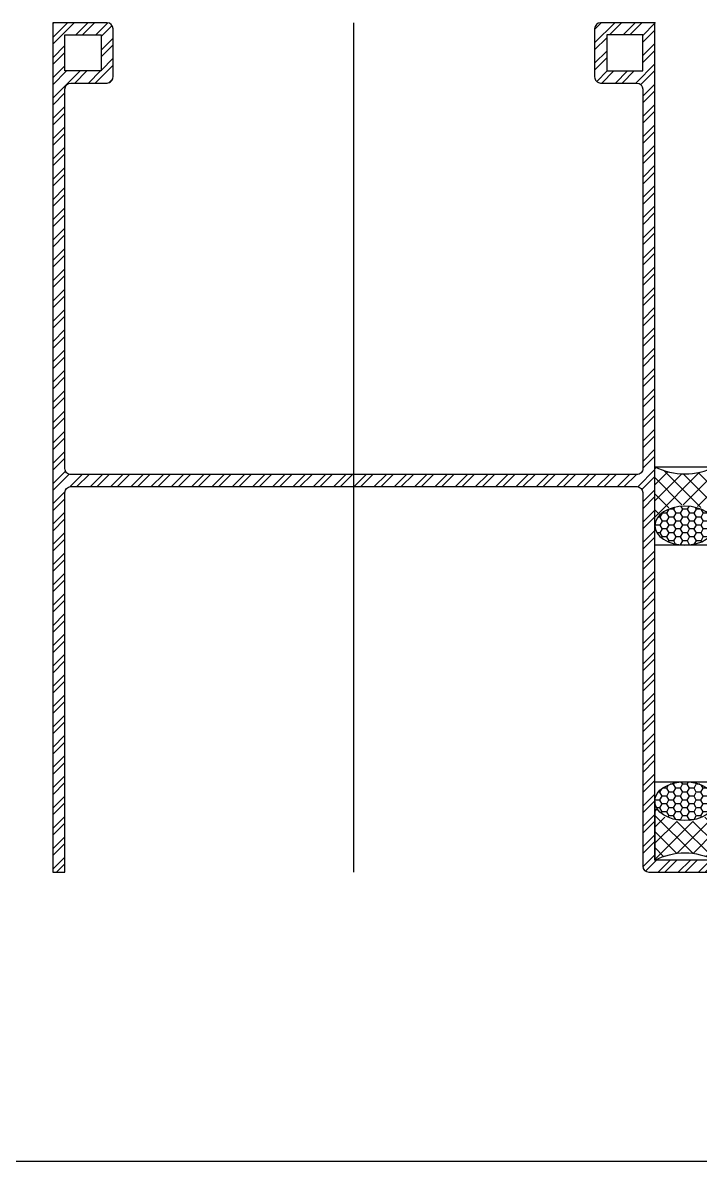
# Model space of a CAD drawing. Header units: millimetres. Extents: x 2519235 to 7246330, y 25937 to 201821.
# Drawn here: x 2747439.2 to 2747551.7, y 149862.2 to 150051.2 of the extents above; entities that cross this region are included whole.
import ezdxf
from ezdxf.enums import TextEntityAlignment as Align

# ---------------------------------------------------------------- set-up
doc = ezdxf.new("R2010")
doc.units = ezdxf.units.MM
doc.linetypes.add('TA_GL_005.00000', pattern=[13.75, 5, -1.25, 1.25, -1.25, 5])
for name, color, linetype in [('000 - 0_SYM_DWG_GRID-BUBBLE_MAIN_COLOR_1', 7, 'Continuous'), ('000 - 0_SYM_DWG_GRIDLINE_MAIN_COLOR_251', 7, 'Continuous'), ('010 - ASPG_FRAMING_CUT_COLOR_4', 7, 'Continuous'), ('010 - ASPG_FRAMING_DEF_SUB', 7, 'Continuous'), ('010 - ASPG_FRAMING_HATCH_', 7, 'Continuous'), ('010 - ASPG_FRAMING_SUB_COLOR_2', 7, 'Continuous'), ('Xref-PLAN-106.940$0$_Beam', 7, 'Continuous'), ('Xref-PLAN-106.940$0$_PP-Dim', 7, 'Continuous')]:
    doc.layers.add(name, color=color, linetype=linetype)
doc.styles.add('Arial', font='arial.ttf', dxfattribs={"height": 299.9999999999997})
doc.styles.add('TA', font='', dxfattribs={"height": 4.5})
doc.styles.get('TA').set_extended_font_data('Cordia New')

# ---------------------------------------------------------------- blocks, each defined once
blk = doc.blocks.new('Xref-PLAN-106.940')
at = {"layer": 'Xref-PLAN-106.940$0$_Beam', "color": 7}
for p, q in [((146169.1805612039, 23258.39665348398), (148619.3374636862, 23258.39665348398)), ((146169.1805612039, 22958.39665348398), (148619.3374636862, 22958.39665348398))]:
    blk.add_line(p, q, dxfattribs=at)
at = {"layer": 'Xref-PLAN-106.940$0$_PP-Dim', "color": 7}
for p, q in [((148619.3374636862, 23258.39665348398), (153169.1805612047, 23258.39665348398)), ((148619.3374636862, 22958.39665348398), (153169.1805612047, 22958.39665348398))]:
    blk.add_line(p, q, dxfattribs=at)
blk = doc.blocks.new('*U1097')
at = {"layer": '000 - 0_SYM_DWG_GRIDLINE_MAIN_COLOR_251', "color": 7, "linetype": 'ByBlock', "ltscale": 5}
blk.add_line((1.99999999999271, 0), (-865.9999999999948, 1.209458072101898e-13), dxfattribs=at)
at = {"color": 7, "style": 'TA', "flags": 1}
blk.add_attdef('LOCATION', (5.999999999999999, -6.000000000000001), '', height=4.5, rotation=270, dxfattribs=at)
at = {"layer": '000 - 0_SYM_DWG_GRID-BUBBLE_MAIN_COLOR_1', "color": 7, "style": 'Arial'}
blk.add_attdef('GRID-HEAD', text='', height=4, rotation=179.9999999999665, dxfattribs=at).set_placement((21.99999998541249, 0), align=Align.MIDDLE_CENTER)
blk = doc.blocks.new('W-1-PP17-ENT1_REV02_20260415-161303_PP17_ENT1_MAIN_DIMS_PL')
at = {"layer": '000 - 0_SYM_DWG_GRIDLINE_MAIN_COLOR_251', "color": 7, "linetype": 'TA_GL_005.00000', "xscale": 50, "yscale": 50, "zscale": 50, "rotation": 180}
blk.add_blockref('*U1097', (-18300, -2.91038304567337e-11), dxfattribs=at)
blk = doc.blocks.new('A$C6d15e31b')
at = {"color": 7}
for name, p in [('W-1-PP17-ENT1_REV02_20260415-161303_PP17_ENT1_MAIN_DIMS_PL', (0, 0)), ('Xref-PLAN-106.940', (-135619.3374636862, -23258.39544955263))]:
    blk.add_blockref(name, p, dxfattribs=at)
blk = doc.blocks.new('000_ASPG_TYP_FILES_FRAMING_EXTR_BREAKLINE_TYPE_2')
at = {"layer": '010 - ASPG_FRAMING_HATCH_', "transparency": 33554585}
h = blk.add_hatch(dxfattribs=at)
h.set_pattern_fill('ANSI32', scale=0.25)
h.set_pattern_definition([(45, (0, 0), (-1.683798022700467, 1.683798022700467), []), (45, (1.1225325, 0), (-1.683798022700467, 1.683798022700467), [])])
h.paths.add_polyline_path([(131.0000000002328, 91.00000000058208, 0.4142135623730951), (132.0000000003492, 90.00000000046566), (140.0000000002328, 90.00000000046566, 0.4142135623730951), (141.0000000002328, 91.00000000046566), (141.0000000002328, 100.0000000004657), (2.000000000465661, 100.0000000004657), (2.000000000465661, 125.0000000004657), (4.656612873077393e-10, 125.0000000004657), (4.656612873077393e-10, 99.00000000046566, 0.4142135623730951), (1.000000000465661, 98.00000000046566), (63.00000000023283, 98.00000000046566, -0.414213562373093), (64.00000000023283, 97.00000000046566), (64.00000000023277, 3, -0.4142135623730951), (63.00000000023277, 2), (4.655476004700176e-10, 2), (-5.684341886080801e-14, 0), (141.0000000002328, -6.05359673500061e-09), (141.0000000002328, 8.99999999650754, 0.4142135623730951), (140.0000000002328, 9.99999999650754), (132.0000000003492, 9.99999999650754, 0.4142135623730951), (131.0000000002328, 8.999999996391125), (131.0000000002328, 3, -0.4142135623730951), (130.0000000002328, 2), (67.00000000034919, 2, -0.4142135623730951), (66.00000000023277, 3.000000000116415), (66.00000000023283, 97.00000000034925, -0.4142135623730951), (67.00000000034925, 98.00000000046566), (130.0000000002328, 98.00000000046566, -0.414213562373095), (131.0000000002328, 97.00000000046566)])
h.paths.add_polyline_path([(133.0000000002328, 92.00000000372529), (133.0000000002328, 98.00000000046566), (139.0000000004657, 98.00000000046566), (139.0000000004657, 92.00000000372529)], flags=16)
h.paths.add_polyline_path([(133.0000000002328, 7.999999996740371), (139.0000000004656, 7.999999996740371), (139.0000000004656, 2), (133.0000000002328, 2)], flags=16)
at = {"layer": '010 - ASPG_FRAMING_HATCH_'}
h = blk.add_hatch(dxfattribs=at)
h.set_pattern_fill('ANSI37', scale=0.5954980955866349, angle=-90.00000000000001)
h.set_pattern_definition([(314.9999999999999, (1257419.492862034, -519971.6224064051), (1.336931354494228, 1.336931354494224), []), (44.99999999999984, (1257419.492862034, -519971.6224064051), (-1.336931354494223, 1.336931354494228), [])])
edge = h.paths.add_edge_path()
edge.add_ellipse((57.77220869682924, 105.0000000013979), major_axis=(-3.509070088518285e-14, -4.999999999272404), ratio=0.6444816938462435, start_angle=0, end_angle=180)
edge.add_line((57.7722086968293, 110.0000000004666), (62.00000000013239, 110.0000000004666))
edge.add_arc((62.00000000012511, 110.3000000005204), 0.3000000000538421, -89.99999999861039, -1.389609784768862e-09)
edge.add_line((62.30000000017895, 110.3000000005131), (62.30000000017895, 111.0000000004666))
edge.add_line((62.30000000017895, 111.0000000004666), (61.80000000017895, 111.5000000006994))
edge.add_line((61.80000000017895, 111.5000000006994), (62.30000000017895, 112.0000000004666))
edge.add_line((62.3000000001789, 112.0000000004666), (61.8000000001789, 112.5000000006994))
edge.add_line((61.8000000001789, 112.5000000006994), (62.3000000001789, 113.0000000004666))
edge.add_line((62.3000000001789, 113.0000000004666), (61.8000000001789, 113.5000000004666))
edge.add_line((61.8000000001789, 113.5000000004666), (62.3000000001789, 114.0000000004666))
edge.add_line((62.3000000001789, 114.0000000004666), (62.3000000001789, 115.0000000004666))
edge.add_line((62.3000000001789, 115.0000000004666), (63.30000000006248, 115.0000000004666))
edge.add_line((63.30000000006248, 115.0000000004666), (63.80000000006248, 115.5000000004666))
edge.add_line((63.80000000006248, 115.5000000004666), (64.30000000006248, 115.0000000004666))
edge.add_line((64.30000000006248, 115.0000000004666), (64.80000000006248, 115.5000000004666))
edge.add_line((64.80000000006248, 115.5000000004666), (65.30000000006248, 115.0000000004666))
edge.add_line((65.30000000006248, 115.0000000004666), (65.80000000006248, 115.5000000004666))
edge.add_line((65.80000000006248, 115.5000000004666), (66.3000000001789, 115.0000000004666))
edge.add_line((66.3000000001789, 115.0000000004666), (67.00000000013233, 115.0000000004666))
edge.add_arc((67.00000000009595, 115.3000000004331), 0.2999999999665306, -89.99999999305201, 1.528565674358258e-08)
edge.add_line((67.30000000006248, 115.3000000005131), (67.30017822621585, 110.0000000004666))
edge.add_arc((77.20009572428614, 105.0000000011651), 11.09091368921486, 153.2037265686182, 206.7962734313818)
edge.add_line((67.30017822621585, 100.0000000018636), (57.77220869682924, 100.0000000018636))
h = blk.add_hatch(dxfattribs=at)
h.set_pattern_fill('ANSI37', scale=0.5954980955866349, angle=-90.00000000000001)
h.set_pattern_definition([(314.9999999999999, (1257419.192862035, -519973.9224064052), (1.336931354494228, 1.336931354494224), []), (44.99999999999984, (1257419.192862035, -519973.9224064052), (-1.336931354494223, 1.336931354494228), [])])
edge = h.paths.add_edge_path()
edge.add_ellipse((11.52796953045714, 105.0000000013979), major_axis=(-3.510345640540481e-14, -4.999999999272404), ratio=0.6444816938462435, start_angle=180, end_angle=360, ccw=False)
edge.add_line((11.52796953045714, 110.0000000004666), (2.000000001098726, 110.0000000004666))
edge.add_arc((-7.899917496811156, 105.0000000013979), 11.09091368915029, -26.79627343179601, 26.796273430967574, ccw=False)
edge.add_line((2.000000001070532, 100.0000000018636), (11.52796953042895, 100.0000000018636))
h = blk.add_hatch(dxfattribs=at)
h.set_pattern_fill('HONEY', scale=0.238199238234654, angle=-90.00000000000001)
h.set_pattern_definition([(270, (1257419.442484037, -519993.9224064052), (0.6549599250656583, -1.134423872092541), [0.7562825813950264, -1.512565162790053]), (29.99999999999978, (1257419.442484037, -519993.9224064052), (0.6549599293588203, 1.134423869613882), [0.7562825813950257, -1.512565162790051]), (329.9999999999998, (1257419.442484037, -519993.9224064052), (1.309919854424478, -2.478657937293614e-09), [-1.512565162790051, 0.7562825813950254])])
edge = h.paths.add_edge_path()
edge.add_ellipse((11.77759153230824, 105.0000000014043), major_axis=(-3.509070088518285e-14, -4.999999999272404), ratio=0.6444816938462435, start_angle=0, end_angle=360, ccw=False)
h = blk.add_hatch(dxfattribs=at)
h.set_pattern_fill('HONEY', scale=0.238199238234654, angle=-90.00000000000001)
h.set_pattern_definition([(270, (1257419.243240032, -519991.6224064051), (0.6549599250656583, -1.134423872092541), [0.7562825813950264, -1.512565162790053]), (29.99999999999978, (1257419.243240032, -519991.6224064051), (0.6549599293588203, 1.134423869613882), [0.7562825813950257, -1.512565162790051]), (329.9999999999998, (1257419.243240032, -519991.6224064051), (1.309919854424478, -2.478657937293614e-09), [-1.512565162790051, 0.7562825813950254])])
edge = h.paths.add_edge_path()
edge.add_ellipse((57.5225866949782, 105.0000000013979), major_axis=(-3.509070088518285e-14, -4.999999999272404), ratio=0.6444816938462435, start_angle=0, end_angle=360)
at = {"color": 7}
blk.add_point((141.0000000002328, 100.0000000004657), dxfattribs=at)
at = {"layer": '010 - ASPG_FRAMING_CUT_COLOR_4', "color": 7}
blk.add_lwpolyline([(-5.684341886080801e-14, 0), (4.656044438888784e-10, 2), (63.00000000023277, 2, 0.4142135623730951), (64.00000000023277, 3), (64.00000000023283, 97.00000000046566, 0.4142135623730951), (63.00000000023283, 98.00000000046566), (1.000000000465661, 98.00000000046566, -0.4142135623730951), (4.656612873077393e-10, 99.00000000046566), (4.656612873077393e-10, 125.0000000004657), (2.000000000465661, 125.0000000004657), (2.000000000465661, 100.0000000004657), (141.0000000002328, 100.0000000004657), (141.0000000002328, 91.00000000046566, -0.4142135623730951), (140.0000000002328, 90.00000000046566), (132.0000000004657, 90.00000000046566, -0.414213562373095), (131.0000000002328, 91.00000000046566), (131.0000000002328, 97.00000000046566, 0.4142135623730951), (130.0000000002328, 98.00000000046566), (67.00000000046566, 98.00000000046566, 0.4142135623730951), (66.00000000023283, 97.00000000046566), (66.00000000023277, 3, 0.4142135623730951), (67.0000000004656, 2), (130.0000000002328, 2, 0.4142135623730951), (131.0000000002328, 3), (131.0000000002328, 8.99999999650754, -0.414213562373095), (132.0000000004656, 9.99999999650754), (140.0000000002328, 9.99999999650754, -0.4142135623730951), (141.0000000002328, 8.99999999650754), (141.0000000002328, 0)], format="xyb", close=True, dxfattribs=at)
for points in [[(139.0000000004657, 98.00000000046566), (139.0000000004657, 92.00000000372529), (133.0000000002328, 92.00000000372529), (133.0000000002328, 98.00000000046566)], [(139.0000000004656, 2), (139.0000000004656, 7.999999996740371), (133.0000000002328, 7.999999996740371), (133.0000000002328, 2)]]:
    blk.add_lwpolyline(points, close=True, dxfattribs=at)
at = {"layer": '010 - ASPG_FRAMING_DEF_SUB', "color": 7, "transparency": 33554457}
blk.add_line((4.656044438888784e-10, 50.00000000023283), (141.0000000002329, 50.00000000023283), dxfattribs=at)
for points in [[(54.30017822621591, 100.0000000018636), (67.30017822621585, 100.0000000018636), (67.30017822621585, 115.5000000004666), (54.30017822621585, 115.5000000004666)], [(2.000000001070532, 100.0000000018636), (15.00000000107053, 100.0000000018699), (15.00000000107053, 110.0000000006767), (2.000000001070532, 110.0000000006703)]]:
    blk.add_lwpolyline(points, close=True, dxfattribs=at)
at = {"layer": '010 - ASPG_FRAMING_SUB_COLOR_2', "color": 7}
for points in [[(57.5225866949782, 100.0000000018636), (67.30017822621585, 100.0000000018636, -0.2381992382621886), (67.30017822621585, 110.0000000004666), (67.30000000006248, 115.3000000005131, -0.4142135624157165), (67.00000000013233, 115.0000000004666), (66.3000000001789, 115.0000000004666), (65.80000000006248, 115.5000000004666), (65.30000000006248, 115.0000000004666), (64.80000000006248, 115.5000000004666), (64.30000000006248, 115.0000000004666), (63.80000000006248, 115.5000000004666), (63.30000000006248, 115.0000000004666), (62.3000000001789, 115.0000000004666), (62.3000000001789, 114.0000000004666), (61.8000000001789, 113.5000000004666), (62.3000000001789, 113.0000000004666), (61.8000000001789, 112.5000000006994), (62.3000000001789, 112.0000000004666), (61.80000000017895, 111.5000000006994), (62.30000000017895, 111.0000000004666), (62.30000000017895, 110.3000000005131, -0.414213562358888), (62.00000000013239, 110.0000000004666), (57.5225866949782, 110.0000000004666)], [(11.77759153219182, 100.0000000018699), (2.000000001070532, 100.0000000018636, 0.2381992382621886), (2.000000001070532, 110.0000000004666), (11.77759153219182, 110.0000000004729)]]:
    blk.add_lwpolyline(points, format="xyb", dxfattribs=at)
at = {"layer": '010 - ASPG_FRAMING_SUB_COLOR_2', "color": 7, "extrusion": (0, 0, -1)}
blk.add_ellipse((11.77759153230824, 105.0000000014043), major_axis=(-3.509070088518285e-14, -4.999999999272404), ratio=0.6444816938462435, dxfattribs=at)
at = {"layer": '010 - ASPG_FRAMING_SUB_COLOR_2', "color": 7}
blk.add_ellipse((57.5225866949782, 105.0000000013979), major_axis=(-3.509070088518285e-14, -4.999999999272404), ratio=0.6444816938462435, dxfattribs=at)
blk = doc.blocks.new('*U1102')
at = {"color": 7, "rotation": 89.99999999999999}
blk.add_blockref('000_ASPG_TYP_FILES_FRAMING_EXTR_BREAKLINE_TYPE_2', (1500, 1.721655706887759e-09), dxfattribs=at)
blk = doc.blocks.new('W-1-PP17-ENT1_REV02_20260416-153151_PP17_ENT1_ASPG_MAIN_UPPL')
at = {"color": 7, "xscale": -1}
blk.add_blockref('*U1102', (14400, 48.00000000046566), dxfattribs=at)

msp = doc.modelspace()

# ---------------------------------------------------------------- block references
at = {"color": 7}
msp.add_blockref('A$C6d15e31b', (2734544.160699638, 149862.19399822), dxfattribs=at)

# ---------------------------------------------------------------- next in the draw order: block references
msp.add_blockref('W-1-PP17-ENT1_REV02_20260416-153151_PP17_ENT1_ASPG_MAIN_UPPL', (2734544.160699638, 149862.19399822), dxfattribs=at)

doc.saveas('drawing.dxf')
